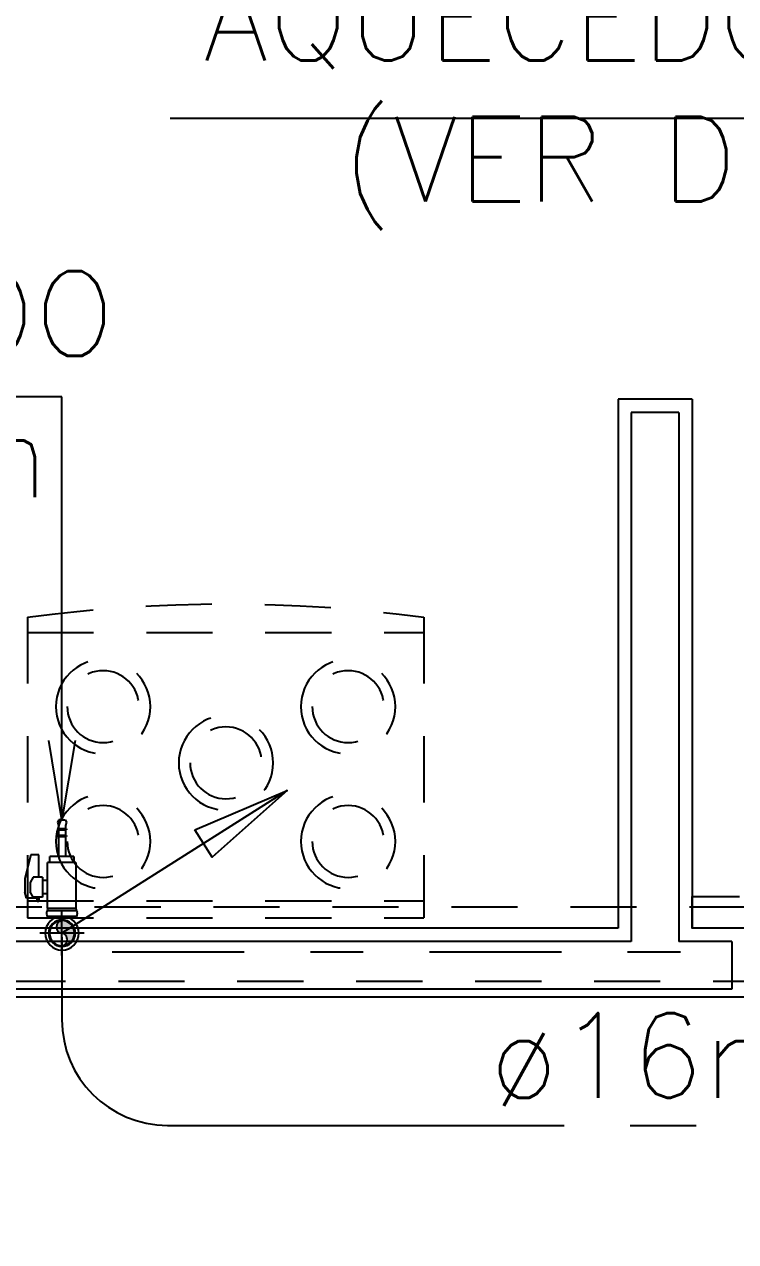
# Model space of a CAD drawing. Header units: millimetres. Extents: x 188.6 to 263.2, y 40.1 to 120.1.
# Drawn here: x 234.92 to 236.266, y 70.177 to 72.478 of the extents above; entities that cross this region are included whole.
import ezdxf

# ---------------------------------------------------------------- set-up
doc = ezdxf.new("R2010")
doc.units = ezdxf.units.MM
for name, pattern in [('ACAD_ISO14W100', [24, 12, -3, 0, -3, 0, -3, 0, -3]), ('CENTER2', [1.125, 0.75, -0.125, 0.125, -0.125]), ('DASHDOT2', [0.5, 0.25, -0.125, 0, -0.125]), ('HIDDEN2', [0.1875, 0.125, -0.0625]), ('XREF-TIPO$0$HIDDEN2', [0.1875, 0.125, -0.0625])]:
    doc.linetypes.add(name, pattern=pattern)
for name, color, linetype in [('ARQ', 8, 'Continuous'), ('ESTR-VIGAS', 11, 'HIDDEN2'), ('ESTRUTURA', 7, 'Continuous'), ('GAS-COL', 7, 'Continuous'), ('GAS-PONTO', 202, 'Continuous'), ('GAS-TEXTO', 7, 'Continuous'), ('GAS-TUBO-PISO', 6, 'CENTER2'), ('NORMO-AF', 2, 'Continuous'), ('SPDA-MALHA', 162, 'ACAD_ISO14W100')]:
    doc.layers.add(name, color=color, linetype=linetype)
doc.styles.add('60-100', font='romans.shx', dxfattribs={"height": 0.16})
doc.styles.add('60-50', font='romans.shx', dxfattribs={"height": 0.08})
doc.styles.add('60-75', font='romans.shx', dxfattribs={"height": 0.12})
doc.dimstyles.new('BOLAS75', dxfattribs={"dimtxt": 0.12, "dimasz": 0.075, "dimexe": 0.18, "dimexo": 0.06, "dimgap": 0.08, "dimtad": 0, "dimzin": 4, "dimdsep": 46, "dimtxsty": '60-75', "dimblk": 'ORIGIN', "dimcen": 0.09, "dimse1": 1, "dimse2": 1, "dimclrd": 244, "dimclrt": 7, "dimadec": 0, "dimazin": 0, "dimtfac": 1.8, "dimtix": 1, "dimtmove": 2, "dimatfit": 3, "dimldrblk": 'ORIGIN', "dimfxl": 0.18, "dimtvp": 2, "dimtolj": 1, "dimtzin": 4, "dimarcsym": 0})
doc.dimstyles.new('IND75', dxfattribs={"dimtxt": 0.15, "dimasz": 0.1875, "dimexe": 0.15, "dimexo": 0, "dimgap": 0.1, "dimtad": 1, "dimzin": 10, "dimdsep": 46, "dimtxsty": '60-75', "dimcen": 0, "dimclrd": 256, "dimclre": 1, "dimclrt": 256, "dimadec": 0, "dimazin": 0, "dimtfac": 1, "dimtix": 1, "dimtmove": 2, "dimatfit": 3, "dimfxl": 0.15, "dimtolj": 1, "dimtzin": 6, "dimarcsym": 0})
doc.dimstyles.new('SETAS75', dxfattribs={"dimtxt": 0.16, "dimasz": 0.15, "dimexe": 0.15, "dimexo": 0, "dimgap": 0.1, "dimtad": 1, "dimzin": 10, "dimdsep": 46, "dimtxsty": '60-100', "dimblk1": 'OPEN', "dimblk2": 'OPEN', "dimsah": 1, "dimcen": 0, "dimclrd": 244, "dimclre": 244, "dimclrt": 7, "dimadec": 0, "dimazin": 0, "dimtfac": 1, "dimtix": 1, "dimtmove": 2, "dimatfit": 3, "dimldrblk": 'OPEN', "dimfxl": 0.15, "dimtolj": 1, "dimtzin": 6, "dimarcsym": 0})

# ---------------------------------------------------------------- blocks, each defined once
blk = doc.blocks.new('XREF-TIPO$0$A$C2A046F8D')
at = {"color": 0, "linetype": 'XREF-TIPO$0$HIDDEN2'}
for p, q in [((0, 0.5682), (0, 0)), ((0.75, 0.5682), (0.75, 0)), ((0.75, 0.539), (0, 0.539)), ((0.75, 0.0321), (0, 0.0321)), ((0.75, 0), (0, 0))]:
    blk.add_line(p, q, dxfattribs=at)
for centre, radius in [((0.1433, 0.3992), 0.0893), ((0.6067, 0.3992), 0.0893), ((0.1433, 0.3992), 0.0679), ((0.6067, 0.3992), 0.0679), ((0.3744, 0.2929), 0.0893), ((0.3744, 0.2929), 0.0679), ((0.1433, 0.1443), 0.0893), ((0.6067, 0.1443), 0.0893), ((0.1433, 0.1443), 0.0679), ((0.6067, 0.1443), 0.0679)]:
    blk.add_circle(centre, radius, dxfattribs=at)
blk.add_arc((0.375, -2.1881), 2.7816, 82.2521, 97.7479, dxfattribs=at)
blk = doc.blocks.new('ESTR-TP-29.09.2016')
at = {"layer": 'ESTR-VIGAS'}
for points in [[(32.6, 11.2952), (27.02, 11.2952)], [(27.12, 11.1552), (32.6, 11.1552)]]:
    blk.add_lwpolyline(points, dxfattribs=at)
blk = doc.blocks.new('ponto')
at = {"layer": 'GAS-PONTO'}
for p, q in [((-0.004, 0.1217), (-0.0058, 0.1186)), ((-0.0058, 0.1186), (-0.0043, 0.1145)), ((-0.0056, 0.1102), (-0.0056, 0.1092)), ((-0.0043, 0.1102), (-0.0056, 0.1102)), ((-0.0043, 0.1092), (-0.0056, 0.1092)), ((-0.0043, 0.1145), (-0.0043, 0.1102)), ((0.0043, 0.1102), (-0.0043, 0.1102)), ((-0.0043, 0.1102), (-0.0043, 0.0756)), ((-0.0043, 0.1092), (0.0043, 0.1092)), ((0, 0.1217), (-0.004, 0.1217)), ((0, 0.1217), (0.004, 0.1217)), ((0.004, 0.1217), (0.0058, 0.1186)), ((0.0058, 0.1186), (0.0043, 0.1145)), ((0.0043, 0.1145), (0.0043, 0.1102)), ((0.0043, 0.1102), (0.0056, 0.1102)), ((0.0043, 0.1102), (0.0043, 0.0756)), ((0.0056, 0.1092), (0.0043, 0.1092)), ((0.0056, 0.1102), (0.0056, 0.1092)), ((-0.0056, 0.1018), (-0.0056, 0.1007)), ((-0.0043, 0.1018), (-0.0056, 0.1018)), ((-0.0043, 0.1007), (-0.0056, 0.1007)), ((0.0043, 0.1018), (-0.0043, 0.1018)), ((-0.0043, 0.1007), (0.0043, 0.1007)), ((0.0043, 0.1018), (0.0056, 0.1018)), ((0.0056, 0.1007), (0.0043, 0.1007)), ((0.0056, 0.1018), (0.0056, 0.1007)), ((-0.0394, 0.0774), (-0.047, 0.0479)), ((-0.0292, 0.0774), (-0.0394, 0.0774)), ((-0.0292, 0.0493), (-0.0292, 0.0774)), ((-0.0182, 0.0101), (-0.0182, 0.0678)), ((0.0176, 0.0678), (-0.0182, 0.0678)), ((-0.0153, 0.0678), (-0.0153, 0.0755)), ((0.0148, 0.0755), (-0.0152, 0.0755)), ((0.0148, 0.0755), (0.0148, 0.0678)), ((0.0176, 0.0678), (0.0176, 0.0101)), ((-0.047, 0.0479), (-0.047, 0.0303)), ((-0.0361, 0.0493), (-0.04, 0.0425)), ((-0.0292, 0.0493), (-0.0361, 0.0493)), ((-0.0246, 0.0493), (-0.0292, 0.0493)), ((-0.0246, 0.0493), (-0.0246, 0.0243)), ((-0.04, 0.0425), (-0.04, 0.0311)), ((-0.0361, 0.0243), (-0.04, 0.0311)), ((-0.0182, 0.0452), (-0.0246, 0.0452)), ((-0.0448, 0.023), (-0.047, 0.0303)), ((-0.0312, 0.023), (-0.0448, 0.023)), ((-0.0292, 0.0243), (-0.0361, 0.0243)), ((-0.0312, 0.0186), (-0.0312, 0.023)), ((-0.0292, 0.0186), (-0.0312, 0.0186)), ((-0.0246, 0.0243), (-0.0292, 0.0243)), ((-0.0292, 0.0243), (-0.0292, 0.0186)), ((-0.0182, 0.0284), (-0.0246, 0.0284)), ((0.0176, 0.0193), (-0.018, 0.0193)), ((-0.0185, 0.0069), (-0.0194, 0.0052)), ((-0.0185, 0.0069), (-0.0194, 0.0052)), ((-0.0194, 0.0024), (-0.0188, 0.0014)), ((-0.0194, 0.0024), (-0.0188, 0.0014)), ((-0.0185, 0.0075), (-0.0185, 0.0069)), ((-0.0185, 0.0075), (-0.0185, 0.0069)), ((0.0185, 0.0069), (-0.0185, 0.0069)), ((0.0185, 0), (-0.0185, 0)), ((0.0176, 0.0101), (-0.0182, 0.0101)), ((0.016, 0.01), (-0.016, 0.01)), ((0.016, 0.01), (-0.016, 0.01)), ((0.0185, 0.0069), (0.0185, 0.0075)), ((0.0185, 0.0069), (0.0185, 0.0075)), ((0.0194, 0.0052), (0.0185, 0.0069)), ((0.0194, 0.0052), (0.0185, 0.0069)), ((0.0188, 0.0014), (0.0194, 0.0024)), ((0.0188, 0.0014), (0.0194, 0.0024))]:
    blk.add_line(p, q, dxfattribs=at)
for centre, radius, start, end in [((-0.0166, 0.0038), 0.00309, 153.4394, 206.5695), ((-0.0166, 0.0038), 0.00309, 153.4394, 206.5695), ((-0.0216, 0), 0.00309, 0.0045, 26.5695), ((-0.0216, 0), 0.00309, 0.0045, 26.5695), ((-0.016, 0.0075), 0.00247, 90.0045, 180.0045), ((-0.016, 0.0075), 0.00247, 90.0045, 180.0045), ((0.016, 0.0075), 0.00247, 0.0045, 90.0045), ((0.016, 0.0075), 0.00247, 0.0045, 90.0045), ((0.0216, 0), 0.00309, 153.4394, 180.0045), ((0.0216, 0), 0.00309, 153.4394, 180.0045), ((0.0166, 0.0038), 0.00309, 333.4394, 26.5695), ((0.0166, 0.0038), 0.00309, 333.4394, 26.5695)]:
    blk.add_arc(centre, radius, start, end, dxfattribs=at)
blk = doc.blocks.new('C50')
h = blk.add_hatch(color=8)
edge = h.paths.add_edge_path()
edge.add_arc((0, 0), 0.0238, 540, 720)
edge.add_ellipse((0.0119, 0), major_axis=(0.0119, 0), ratio=0.815791, start_angle=180, end_angle=360, ccw=False)
edge.add_ellipse((-0.0119, 0), major_axis=(-0.0119, 0), ratio=0.815791, start_angle=180, end_angle=360)
at = {"color": 252}
for p, q in [((0, -0.0421), (0, 0.0421)), ((0.0421, 0), (-0.0421, 0))]:
    blk.add_line(p, q, dxfattribs=at)
at = {"color": 0}
for radius in [0.0318, 0.0253]:
    blk.add_circle((0, 0), radius, dxfattribs=at)
at = {"color": 8}
blk.add_circle((0, 0), 0.0237, dxfattribs=at)
blk.add_ellipse((-0.0119, 0), major_axis=(-0.0119, 0), ratio=0.815791, start_param=3.141593, end_param=6.283185, dxfattribs=at)
at = {"color": 8, "extrusion": (0, 0, -1)}
blk.add_ellipse((0.0119, 0), major_axis=(0.0119, 0), ratio=0.815791, start_param=0, end_param=3.141593, dxfattribs=at)
blk = doc.blocks.new('_OPEN')
at = {"color": 0, "linetype": 'ByBlock'}
for p, q in [((-1, 0.167), (0, 0)), ((0, 0), (-1, -0.167)), ((0, 0), (-1, 0))]:
    blk.add_line(p, q, dxfattribs=at)
blk = doc.blocks.new('_Origin')
at = {"layer": 'NORMO-AF', "color": 0, "lineweight": -2}
blk.add_line((0, 0), (-1, 0), dxfattribs=at)
blk.add_circle((0, 0), 0.5, dxfattribs=at)

msp = doc.modelspace()

# ---------------------------------------------------------------- linework, layer by layer
at = {"layer": 'ARQ'}
for p, q in [((236.1832, 71.7696), (236.0432, 71.7696)), ((236.0432, 71.7696), (236.0432, 70.7696)), ((236.1832, 71.7696), (236.0432, 71.7696)), ((236.0432, 71.7696), (236.0432, 70.7696)), ((236.1832, 71.7696), (236.1832, 70.7696)), ((236.1832, 71.7696), (236.1832, 70.7696)), ((236.1582, 71.7446), (236.0682, 71.7446)), ((236.0682, 71.7446), (236.0682, 70.7446)), ((236.1582, 71.7446), (236.0682, 71.7446)), ((236.0682, 71.7446), (236.0682, 70.7446)), ((236.1582, 71.7446), (236.1582, 70.7446)), ((236.1582, 71.7446), (236.1582, 70.7446)), ((236.0432, 70.7696), (233.4832, 70.7696)), ((236.0432, 70.7696), (233.4832, 70.7696)), ((236.2832, 70.7696), (236.1832, 70.7696)), ((236.2832, 70.7696), (236.1832, 70.7696)), ((236.0682, 70.7446), (233.5082, 70.7446)), ((236.0682, 70.7446), (233.5082, 70.7446)), ((236.2582, 70.7446), (236.1582, 70.7446)), ((236.2582, 70.7446), (236.1582, 70.7446)), ((236.2582, 70.7446), (236.2582, 70.6546)), ((236.2582, 70.7446), (236.2582, 70.6546)), ((236.2582, 70.6546), (233.5082, 70.6546)), ((236.2582, 70.6546), (233.5082, 70.6546)), ((236.2832, 70.6396), (233.4832, 70.6396)), ((236.2832, 70.6396), (233.4832, 70.6396))]:
    msp.add_line(p, q, dxfattribs=at)
msp.add_lwpolyline([(236.8332, 70.8296), (236.8332, 70.7696), (236.1832, 70.7696), (236.1832, 70.8296), (236.2732, 70.8296)], dxfattribs=at)
msp.add_lwpolyline([(236.8332, 70.8296), (236.8332, 70.7696), (236.1832, 70.7696), (236.1832, 70.8296), (236.2732, 70.8296)], dxfattribs=at)
at = {"layer": 'GAS-TUBO-PISO'}
for p, q in [((234.9912, 70.7531), (234.9912, 70.5971)), ((235.1912, 70.3971), (237.2202, 70.3971))]:
    msp.add_line(p, q, dxfattribs=at)
msp.add_arc((235.1912, 70.5971), 0.2, 180.0004, 270, dxfattribs=at)
at = {"layer": 'SPDA-MALHA', "linetype": 'DASHDOT2'}
msp.add_lwpolyline([(235.0863, 70.7253), (237.1525, 70.7253)], dxfattribs=at)

# ---------------------------------------------------------------- block references
at = {"layer": 'ARQ', "xscale": -1}
msp.add_blockref('XREF-TIPO$0$A$C2A046F8D', (235.676, 70.7895), dxfattribs=at)
msp.add_blockref('XREF-TIPO$0$A$C2A046F8D', (235.676, 70.7895), dxfattribs=at)
at = {"layer": 'ESTRUTURA'}
msp.add_blockref('ESTR-TP-29.09.2016', (205.9531, 59.5144), dxfattribs=at)
at = {"layer": 'GAS-COL', "xscale": -1, "rotation": 90.00000000005213}
msp.add_blockref('C50', (234.9914, 70.7604), dxfattribs=at)
at = {"layer": 'GAS-PONTO', "xscale": 1.5, "yscale": 1.5, "zscale": 1.5}
msp.add_blockref('ponto', (234.9914, 70.7922), dxfattribs=at)

# ---------------------------------------------------------------- texts
at = {"layer": 'GAS-TEXTO', "style": '60-75'}
msp.add_text('ø16mm', height=0.16, dxfattribs=at).set_placement((235.7998, 70.4494))
at = {"layer": 'GAS-TEXTO', "char_height": 0.16, "attachment_point": 1, "style": '60-50'}
for s, insert, width in [('\\pi0.31389;AQUECEDOR A GÁS \\P\\pi0.57675;(VER DETALHE)', (234.9444, 72.5702), 2.9135), ('PONTO DE GÁS DO FOGÃO, H=0,72m', (233.0816, 72.0116), 2.257357)]:
    msp.add_mtext(s, dxfattribs=dict(at, insert=insert, width=width))

# ---------------------------------------------------------------- leaders
at = {"layer": 'GAS-COL'}
msp.add_leader([(235.4174, 71.0304), (234.9914, 70.7604)], dimstyle='IND75', override={"dimldrblk": 'ClosedBlank'}, dxfattribs=at)
at = {"layer": 'GAS-TEXTO'}
for points, dimstyle in [([(237.5758, 71.6992), (237.5758, 72.3004), (235.1961, 72.3004)], 'SETAS75'), ([(234.9914, 70.9747), (234.9914, 71.7745), (232.9928, 71.7745)], 'SETAS75'), ([(238.3284, 70.3971), (238.3284, 68.1273), (235.5699, 68.1273)], 'BOLAS75')]:
    msp.add_leader(points, dimstyle=dimstyle, dxfattribs=at)

doc.saveas('drawing.dxf')
